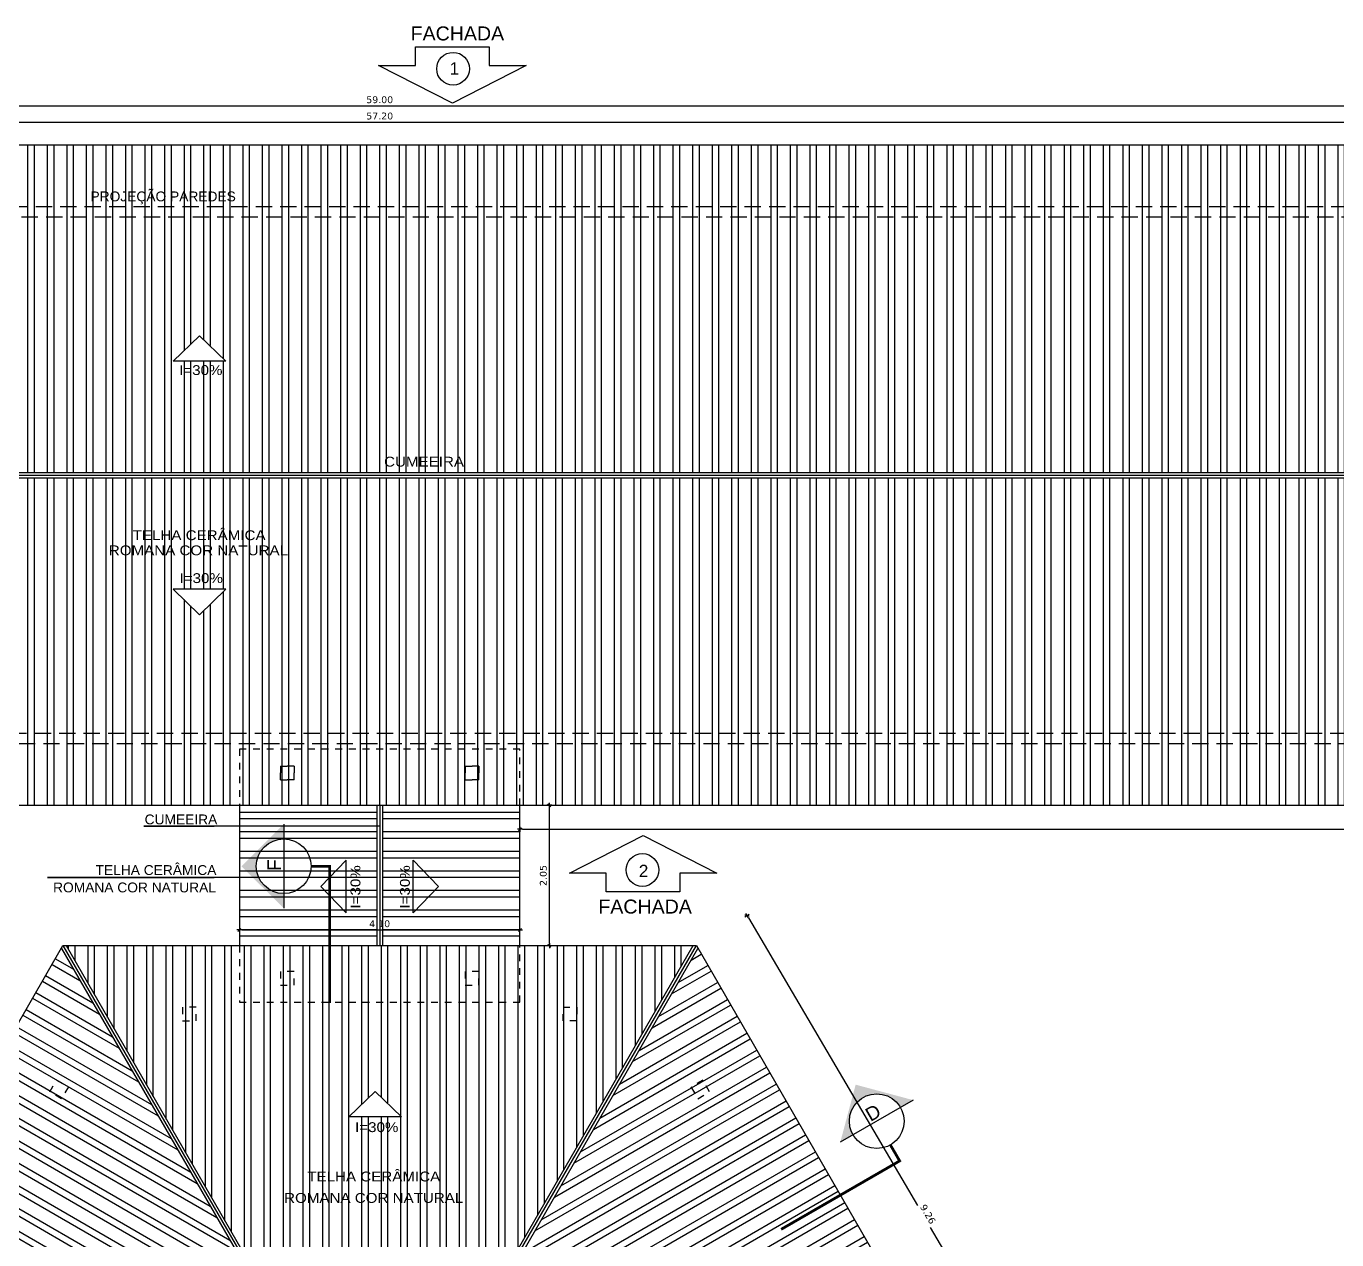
# Model space of a CAD drawing. Extents: x 249 to 354, y 55 to 132.
# Drawn here: x 310.67 to 329.82, y 84.41 to 102.14 of the extents above; entities that cross this region are included whole.
import ezdxf
from ezdxf.enums import TextEntityAlignment as Align

# ---------------------------------------------------------------- set-up
doc = ezdxf.new("R2010")
doc.units = 0
doc.header["$LTSCALE"] = 0.005
doc.header["$PDMODE"] = 3
for name, pattern in [('CONTINU', [0]), ('DASHDOT', [25.4, 12.7, -6.35, 0, -6.35]), ('HIDDEN', [9.525, 6.35, -3.175])]:
    doc.linetypes.add(name, pattern=pattern)
doc.layers.get('0').update_dxf_attribs({"linetype": 'CONTINUOUS'})
doc.layers.get('Defpoints').update_dxf_attribs({"linetype": 'CONTINUOUS'})
for name, color, linetype in [('01', 1, 'CONTINUOUS'), ('02', 2, 'CONTINUOUS'), ('A-CONST', 2, 'DASHDOT'), ('A-PISOS-NIVEL', 1, 'CONTINUOUS'), ('A-PROJCOBERTURA', 7, 'HIDDEN'), ('A-REVESTIMENTO', 8, 'CONTINUOUS'), ('ARQ-CTA-1_075', 1, 'CONTINUOUS'), ('ARQ-MOB-VISTA', 1, 'CONTINU'), ('ARQ-SMB-1_075', 1, 'CONTINUOUS'), ('ARQ-SMB-1_100', 1, 'CONTINUOUS'), ('ARQ-TXT-1_050', 2, 'CONTINUOUS'), ('ARQ-TXT-1_075', 2, 'CONTINUOUS'), ('ARQ-TXT-1_100', 2, 'CONTINUOUS')]:
    doc.layers.add(name, color=color, linetype=linetype)
doc.styles.add('A20', font='arial.ttf', dxfattribs={"height": 0.2})
doc.styles.add('ESC-50-A20', font='arial.ttf', dxfattribs={"height": 0.1})
doc.styles.add('FNDE Text Cota 0075', font='verdana.ttf', dxfattribs={"height": 0.1})
doc.styles.add('FNDE Texto Cota 0025', font='verdana.ttf', dxfattribs={"height": 0.04})
doc.dimstyles.new('FNDE 1-0025', dxfattribs={"dimscale": 5, "dimtxt": 0.04, "dimasz": 0.01, "dimexe": 0.15, "dimexo": 0.15, "dimgap": 0.005, "dimtad": 1, "dimzin": 1, "dimdsep": 46, "dimtxsty": 'FNDE Texto Cota 0025', "dimblk": 'tic', "dimcen": 0.015, "dimdle": 0.15, "dimse1": 1, "dimse2": 1, "dimclrd": 251, "dimclre": 251, "dimclrt": 256, "dimaunit": 1, "dimadec": 3, "dimazin": 0, "dimtfac": 1, "dimtix": 1, "dimtmove": 2, "dimatfit": 3, "dimfxl": 0.15, "dimtvp": 1, "dimtolj": 1, "dimtzin": 0, "dimarcsym": 0})
doc.dimstyles.new('FNDE 1-075', dxfattribs={"dimscale": 2.5, "dimtxt": 0.1, "dimasz": 0.015, "dimexe": 0.15, "dimexo": 0.15, "dimgap": 0.015, "dimtad": 1, "dimzin": 4, "dimdsep": 46, "dimtxsty": 'FNDE Text Cota 0075', "dimblk": 'tic', "dimcen": 0.025, "dimdle": 0.15, "dimse1": 1, "dimse2": 1, "dimclrd": 251, "dimclre": 251, "dimclrt": 256, "dimaunit": 1, "dimadec": 3, "dimazin": 0, "dimtfac": 1, "dimtix": 1, "dimtmove": 2, "dimatfit": 3, "dimldrblk": 'DOTSMALL', "dimfxl": 0.15, "dimtvp": 1, "dimtolj": 1, "dimtzin": 0, "dimarcsym": 0})
pattern_1 = [(90, (167.2492, 182.55026), (-0.28575, 6e-17), []), (90, (167.34446, 182.64551), (-0.28575, 6e-17), [])]

# ---------------------------------------------------------------- blocks, each defined once
blk = doc.blocks.new('tic')
at = {"color": 251}
for p, q in [((-1, 0), (1, 0)), ((0, -1), (0, 1))]:
    blk.add_line(p, q, dxfattribs=at)
blk.add_line((-0.6, -0.6), (0.6, 0.6))
blk = doc.blocks.new('*D24')
at = {"layer": 'ARQ-CTA-1_075', "color": 251, "lineweight": -2, "transparency": 16777216}
blk.add_line((310.399, 89.131), (305.809, 81.181), dxfattribs=at)
at = {"layer": 'Defpoints', "color": 0, "transparency": 16777216}
for p in [(311.208, 88.707), (305.79, 81.148), (306.581, 80.692)]:
    blk.add_point(p, dxfattribs=at)
at = {"layer": 'ARQ-CTA-1_075', "color": 251, "lineweight": -2, "transparency": 16777216, "xscale": 0.0375, "yscale": 0.0375, "zscale": 0.0375}
for p, rotation in [((310.418, 89.163), 60.00000000000043), ((305.79, 81.148), 240.0000000000005)]:
    blk.add_blockref('tic', p, dxfattribs=dict(at, rotation=rotation))
at = {"layer": 'ARQ-CTA-1_075', "transparency": 16777216, "insert": (308.026, 85.2), "char_height": 0.1, "attachment_point": 5, "rotation": 60, "style": 'FNDE Text Cota 0075'}
blk.add_mtext('\\A1;9.25', dxfattribs=at)
blk = doc.blocks.new('_DotSmall')
at = {"color": 0, "linetype": 'ByBlock', "const_width": 0.5}
blk.add_lwpolyline([(-0.0625, 0, 1), (0.0625, 0, 1)], format="xyb", close=True, dxfattribs=at)
blk = doc.blocks.new('*D26')
at = {"layer": 'ARQ-CTA-1_075', "color": 251, "lineweight": -2, "transparency": 16777216}
for p, q in [((321.223, 89.111), (323.697, 84.911)), ((325.882, 81.201), (323.886, 84.59))]:
    blk.add_line(p, q, dxfattribs=at)
at = {"layer": 'Defpoints', "color": 0, "transparency": 16777216}
for p in [(320.463, 88.707), (325.901, 81.168), (325.16, 80.732)]:
    blk.add_point(p, dxfattribs=at)
at = {"layer": 'ARQ-CTA-1_075', "color": 251, "lineweight": -2, "transparency": 16777216, "xscale": 0.0375, "yscale": 0.0375, "zscale": 0.0375}
for p, rotation in [((321.204, 89.143), 120.4952670460356), ((325.901, 81.168), 300.4952670460356)]:
    blk.add_blockref('tic', p, dxfattribs=dict(at, rotation=rotation))
at = {"layer": 'ARQ-CTA-1_075', "transparency": 16777216, "insert": (323.847, 84.783), "char_height": 0.1, "attachment_point": 5, "rotation": 300.4953, "style": 'FNDE Text Cota 0075'}
blk.add_mtext('\\A1;9.26', dxfattribs=at)
blk = doc.blocks.new('*D27')
at = {"layer": 'ARQ-SMB-1_075', "color": 251, "linetype": 'Continuous', "lineweight": -2, "transparency": 16777216}
blk.add_line((318.316, 88.744), (318.316, 90.719), dxfattribs=at)
at = {"layer": 'Defpoints', "color": 0, "linetype": 'Continuous', "transparency": 16777216}
for p in [(317.636, 90.757), (318.316, 90.757), (317.636, 88.707)]:
    blk.add_point(p, dxfattribs=at)
at = {"layer": 'ARQ-SMB-1_075', "color": 251, "linetype": 'Continuous', "lineweight": -2, "transparency": 16777216, "xscale": 0.0375, "yscale": 0.0375, "zscale": 0.0375}
for p, rotation in [((318.316, 90.757), 90), ((318.316, 88.707), 270)]:
    blk.add_blockref('tic', p, dxfattribs=dict(at, rotation=rotation))
at = {"layer": 'ARQ-SMB-1_075', "linetype": 'Continuous', "transparency": 16777216, "insert": (318.227, 89.732), "char_height": 0.1, "attachment_point": 5, "rotation": 90, "style": 'FNDE Text Cota 0075'}
blk.add_mtext('\\A1;2.05', dxfattribs=at)
blk = doc.blocks.new('FNDE-Ind Corte-1_100')
blk.add_hatch(color=251).paths.add_polyline_path([(241.999, -2.386), (242.214, -2.386, -1), (243.014, -2.386), (243.229, -2.386), (242.614, -1.77)])
at = {"color": 251, "linetype": 'Continuous'}
blk.add_line((243.229, -2.386), (241.999, -2.386), dxfattribs=at)
blk.add_circle((242.614, -2.386), 0.4, dxfattribs=at)
blk = doc.blocks.new('*D61')
at = {"layer": 'ARQ-CTA-1_075', "color": 251, "lineweight": -2, "transparency": 16777216}
blk.add_line((313.823, 88.936), (317.848, 88.936), dxfattribs=at)
at = {"layer": 'Defpoints', "color": 0, "transparency": 16777216}
for p in [(313.786, 89.283), (317.886, 89.286), (317.886, 88.936)]:
    blk.add_point(p, dxfattribs=at)
at = {"layer": 'ARQ-CTA-1_075', "color": 251, "lineweight": -2, "transparency": 16777216, "xscale": 0.0375, "yscale": 0.0375, "zscale": 0.0375, "rotation": 180}
blk.add_blockref('tic', (313.786, 88.936), dxfattribs=at)
at = {"layer": 'ARQ-CTA-1_075', "color": 251, "lineweight": -2, "transparency": 16777216, "xscale": 0.0375, "yscale": 0.0375, "zscale": 0.0375}
blk.add_blockref('tic', (317.886, 88.936), dxfattribs=at)
at = {"layer": 'ARQ-CTA-1_075', "transparency": 16777216, "insert": (315.836, 89.026), "char_height": 0.1, "attachment_point": 5, "style": 'FNDE Text Cota 0075'}
blk.add_mtext('\\A1;4.10', dxfattribs=at)
blk = doc.blocks.new('*D62')
at = {"layer": 'ARQ-CTA-1_075', "color": 251, "lineweight": -2, "transparency": 16777216}
blk.add_line((317.923, 90.407), (345.298, 90.407), dxfattribs=at)
at = {"layer": 'Defpoints', "color": 0, "transparency": 16777216}
for p in [(317.886, 90.757), (345.336, 90.757), (345.336, 90.407)]:
    blk.add_point(p, dxfattribs=at)
at = {"layer": 'ARQ-CTA-1_075', "color": 251, "lineweight": -2, "transparency": 16777216, "xscale": 0.0375, "yscale": 0.0375, "zscale": 0.0375, "rotation": 180}
blk.add_blockref('tic', (317.886, 90.407), dxfattribs=at)
at = {"layer": 'ARQ-CTA-1_075', "color": 251, "lineweight": -2, "transparency": 16777216, "xscale": 0.0375, "yscale": 0.0375, "zscale": 0.0375}
blk.add_blockref('tic', (345.336, 90.407), dxfattribs=at)
at = {"layer": 'ARQ-CTA-1_075', "transparency": 16777216, "insert": (331.611, 90.496), "char_height": 0.1, "attachment_point": 5, "style": 'FNDE Text Cota 0075'}
blk.add_mtext('\\A1;27.45', dxfattribs=at)
blk = doc.blocks.new('*D79')
at = {"layer": 'ARQ-SMB-1_075', "color": 251, "linetype": 'Continuous', "lineweight": -2, "transparency": 16777216}
blk.add_line((287.273, 100.739), (344.398, 100.739), dxfattribs=at)
at = {"layer": 'Defpoints', "color": 0, "linetype": 'Continuous', "transparency": 16777216}
for p in [(344.436, 100.739), (287.236, 99.089), (344.436, 99.089)]:
    blk.add_point(p, dxfattribs=at)
at = {"layer": 'ARQ-SMB-1_075', "color": 251, "linetype": 'Continuous', "lineweight": -2, "transparency": 16777216, "xscale": 0.0375, "yscale": 0.0375, "zscale": 0.0375, "rotation": 180}
blk.add_blockref('tic', (287.236, 100.739), dxfattribs=at)
at = {"layer": 'ARQ-SMB-1_075', "color": 251, "linetype": 'Continuous', "lineweight": -2, "transparency": 16777216, "xscale": 0.0375, "yscale": 0.0375, "zscale": 0.0375}
blk.add_blockref('tic', (344.436, 100.739), dxfattribs=at)
at = {"layer": 'ARQ-SMB-1_075', "linetype": 'Continuous', "transparency": 16777216, "insert": (315.836, 100.829), "char_height": 0.1, "attachment_point": 5, "style": 'FNDE Text Cota 0075'}
blk.add_mtext('\\A1;57.20', dxfattribs=at)
blk = doc.blocks.new('*D81')
at = {"layer": 'ARQ-SMB-1_075', "color": 251, "linetype": 'Continuous', "lineweight": -2, "transparency": 16777216}
blk.add_line((286.373, 100.978), (345.298, 100.978), dxfattribs=at)
at = {"layer": 'Defpoints', "color": 0, "linetype": 'Continuous', "transparency": 16777216}
for p in [(345.336, 100.978), (286.336, 99.989), (345.336, 99.989)]:
    blk.add_point(p, dxfattribs=at)
at = {"layer": 'ARQ-SMB-1_075', "color": 251, "linetype": 'Continuous', "lineweight": -2, "transparency": 16777216, "xscale": 0.0375, "yscale": 0.0375, "zscale": 0.0375, "rotation": 180}
blk.add_blockref('tic', (286.336, 100.978), dxfattribs=at)
at = {"layer": 'ARQ-SMB-1_075', "color": 251, "linetype": 'Continuous', "lineweight": -2, "transparency": 16777216, "xscale": 0.0375, "yscale": 0.0375, "zscale": 0.0375}
blk.add_blockref('tic', (345.336, 100.978), dxfattribs=at)
at = {"layer": 'ARQ-SMB-1_075', "linetype": 'Continuous', "transparency": 16777216, "insert": (315.836, 101.067), "char_height": 0.1, "attachment_point": 5, "style": 'FNDE Text Cota 0075'}
blk.add_mtext('\\A1;59.00', dxfattribs=at)

msp = doc.modelspace()

# ---------------------------------------------------------------- hatches: boundary and pattern name
at = {"layer": '01'}
h = msp.add_hatch(dxfattribs=at)
h.set_pattern_fill('ANSI32', color=256, scale=0.03, angle=45)
h.set_pattern_definition([(90, (381.86902, -161.0893), (-0.28575, 6e-17), []), (90, (381.96427, -160.99406), (-0.28575, 6e-17), [])])
h.paths.add_polyline_path([(311.255, 88.707), (313.969, 84.005), (317.702, 84.005), (320.417, 88.707)])
h.paths.add_polyline_path([(315.769, 86.575), (316.155, 86.204), (315.383, 86.204)])
h = msp.add_hatch(dxfattribs=at)
h.set_pattern_fill('ANSI32', color=256, scale=0.03, angle=105)
h.set_pattern_definition([(150, (558.2409, 16.98773), (-0.142875, -0.24746676), []), (150, (558.20604, 17.11784), (-0.142875, -0.24746676), [])])
h.paths.add_polyline_path([(306.604, 80.732), (312.033, 80.732), (313.9, 83.965), (311.185, 88.667)])
h.paths.add_polyline_path([(310.836, 83.056), (311.222, 83.724), (310.707, 83.575)])
h = msp.add_hatch(dxfattribs=at)
h.set_pattern_fill('ANSI32', color=256, scale=0.03, angle=165)
h.set_pattern_definition([(210, (381.86902, -161.0893), (0.142875, -0.24746676), []), (210, (381.7389, -161.05445), (0.142875, -0.24746676), [])])
h.paths.add_polyline_path([(319.638, 80.732), (317.772, 83.965), (320.486, 88.667), (325.067, 80.732)])
h.paths.add_polyline_path([(320.989, 83.581), (320.861, 83.061), (320.475, 83.729)])
at = {"layer": 'A-REVESTIMENTO'}
h = msp.add_hatch(dxfattribs=at)
h.set_pattern_fill('ANSI32', color=256, scale=0.03, angle=135)
h.set_pattern_definition([(180, (82.625, 34.55552), (-6e-17, -0.28575), []), (180, (82.52975, 34.65077), (-6e-17, -0.28575), [])])
h.paths.add_polyline_path([(315.796, 90.757), (313.786, 90.757), (313.786, 88.707), (315.796, 88.707)])
h = msp.add_hatch(dxfattribs=at)
h.set_pattern_fill('ANSI32', color=256, scale=0.03, angle=135)
h.set_pattern_definition([(180, (84.715, 34.55552), (-6e-17, -0.28575), []), (180, (84.61975, 34.65077), (-6e-17, -0.28575), [])])
h.paths.add_polyline_path([(317.886, 90.757), (315.876, 90.757), (315.876, 88.707), (317.886, 88.707)])
at = {"layer": 'ARQ-MOB-VISTA'}
h = msp.add_hatch(dxfattribs=at)
h.set_pattern_fill('ANSI32', color=256, scale=0.03, angle=45, style=0)
h.set_pattern_definition(pattern_1)
h.paths.add_polyline_path([(312.826, 97.249), (313.597, 97.249), (313.211, 97.62)], flags=16)
edge = h.paths.add_edge_path()
edge.add_line((334.265, 95.622), (330.251, 100.407))
edge.add_line((330.251, 100.407), (286.392, 100.407))
edge.add_line((286.392, 100.407), (291.196, 95.622))
edge.add_line((291.196, 95.622), (334.298, 95.622))
h = msp.add_hatch(dxfattribs=at)
h.set_pattern_fill('ANSI32', color=256, scale=0.03, angle=45, style=0)
h.set_pattern_definition(pattern_1)
h.paths.add_polyline_path([(338.345, 90.757), (334.332, 95.542), (291.196, 95.542), (286.392, 90.757)])
h.paths.add_polyline_path([(313.211, 93.543), (313.597, 93.915), (312.826, 93.915)], flags=16)

# ---------------------------------------------------------------- linework, layer by layer
at = {"layer": '01'}
for p, q in [((315.796, 90.757), (315.796, 88.707)), ((315.836, 90.757), (315.836, 88.707)), ((315.876, 90.757), (315.876, 88.707))]:
    msp.add_line(p, q, dxfattribs=at)
for points in [[(313.786, 90.757), (313.786, 88.707)], [(317.886, 88.707), (317.886, 90.757)]]:
    msp.add_lwpolyline(points, dxfattribs=at)
at = {"layer": '02'}
for p, q in [((313.203, 97.62), (312.818, 97.249)), ((313.203, 97.62), (313.589, 97.249)), ((313.589, 97.249), (312.818, 97.249)), ((313.589, 93.915), (312.818, 93.915)), ((313.203, 93.543), (312.818, 93.915)), ((313.203, 93.543), (313.589, 93.915))]:
    msp.add_line(p, q, dxfattribs=at)
msp.add_lwpolyline([(316.155, 86.204), (315.383, 86.204), (315.769, 86.575)], close=True, dxfattribs=at)
at = {"layer": 'A-CONST'}
for points in [[(317.886, 90.757), (317.886, 91.579), (313.786, 91.579), (313.786, 90.757)], [(313.786, 88.707), (313.786, 87.879), (317.886, 87.879), (317.886, 88.707)]]:
    msp.add_lwpolyline(points, dxfattribs=at)
for points in [[(314.586, 91.331), (314.386, 91.331), (314.386, 91.131), (314.586, 91.131)], [(314.386, 91.331), (314.586, 91.331), (314.586, 91.131), (314.386, 91.131)], [(317.286, 91.331), (317.086, 91.331), (317.086, 91.131), (317.286, 91.131)], [(317.086, 91.331), (317.286, 91.331), (317.286, 91.131), (317.086, 91.131)], [(314.586, 88.327), (314.386, 88.327), (314.386, 88.127), (314.586, 88.127)], [(317.286, 88.327), (317.086, 88.327), (317.086, 88.127), (317.286, 88.127)], [(312.956, 87.607), (313.156, 87.607), (313.156, 87.807), (312.956, 87.807)], [(318.716, 87.607), (318.516, 87.607), (318.516, 87.807), (318.716, 87.807)], [(311.287, 86.643), (311.187, 86.47), (311.014, 86.57), (311.114, 86.743)], [(320.384, 86.643), (320.484, 86.47), (320.657, 86.57), (320.557, 86.743)]]:
    msp.add_lwpolyline(points, close=True, dxfattribs=at)
at = {"layer": 'A-PISOS-NIVEL', "color": 2}
for p, q in [((286.336, 100.407), (330.251, 100.407)), ((291.179, 95.582), (334.298, 95.582)), ((291.196, 95.622), (334.298, 95.622)), ((291.196, 95.542), (334.332, 95.541)), ((286.336, 90.757), (338.345, 90.757)), ((306.581, 80.692), (311.208, 88.707)), ((311.208, 88.707), (320.463, 88.707)), ((311.208, 88.707), (313.923, 84.005)), ((311.255, 88.707), (313.969, 84.005)), ((317.702, 84.005), (320.417, 88.707)), ((317.749, 84.005), (320.463, 88.707)), ((320.463, 88.707), (325.09, 80.692)), ((311.185, 88.667), (313.9, 83.965)), ((317.772, 83.965), (320.486, 88.667))]:
    msp.add_line(p, q, dxfattribs=at)
at = {"layer": 'A-PROJCOBERTURA', "ltscale": 7.5}
for p, q in [((287.236, 99.507), (331.006, 99.507)), ((287.386, 99.357), (331.132, 99.357)), ((337.465, 91.807), (287.386, 91.807)), ((337.591, 91.657), (287.236, 91.657))]:
    msp.add_line(p, q, dxfattribs=at)
at = {"layer": 'A-REVESTIMENTO'}
for p, q in [((314.977, 89.571), (315.348, 89.957)), ((315.348, 89.186), (315.348, 89.957)), ((316.323, 89.186), (316.323, 89.957)), ((316.694, 89.571), (316.323, 89.957)), ((314.977, 89.571), (315.348, 89.186)), ((316.694, 89.571), (316.323, 89.186))]:
    msp.add_line(p, q, dxfattribs=at)
at = {"layer": 'ARQ-SMB-1_100'}
for points in [[(317.437, 101.567), (317.976, 101.567), (316.898, 101.018), (315.82, 101.567), (316.359, 101.567), (316.359, 101.841), (317.437, 101.841), (317.437, 101.567)], [(317.437, 101.567), (317.976, 101.567), (316.898, 101.018), (315.82, 101.567), (316.359, 101.567), (316.359, 101.841), (317.437, 101.841), (317.437, 101.567)], [(319.145, 89.766), (318.607, 89.766), (319.684, 90.314), (320.762, 89.766), (320.223, 89.766), (320.223, 89.491), (319.145, 89.491), (319.145, 89.766)]]:
    msp.add_lwpolyline(points, dxfattribs=at)
at = {"layer": 'ARQ-SMB-1_100', "color": 251, "linetype": 'DASHDOT', "ltscale": 0.1}
for points in [[(314.833, 89.867, 0.04, 0.04, 0), (315.104, 89.867, 0.04, 0.04, 0), (315.104, 87.867, 0, 0, 0)], [(323.298, 85.795, 0.04, 0.04, 0), (323.434, 85.561, 0.04, 0.04, 0), (321.702, 84.561, 0, 0, 0)]]:
    msp.add_lwpolyline(points, format="xyseb", dxfattribs=at)
at = {"layer": 'ARQ-SMB-1_100', "color": 2}
for centre in [(316.908, 101.521), (316.908, 101.521), (319.675, 89.812)]:
    msp.add_circle(centre, 0.239, dxfattribs=at)

# ---------------------------------------------------------------- block references
at = {"layer": 'ARQ-SMB-1_100'}
for p, rotation in [((312.047, -152.747), 90), ((111.796, -33.099), 29.99999999998874)]:
    msp.add_blockref('FNDE-Ind Corte-1_100', p, dxfattribs=dict(at, rotation=rotation))

# ---------------------------------------------------------------- texts
at = {"layer": 'A-REVESTIMENTO', "style": 'ESC-50-A20', "text_generation_flag": 6, "width": 1.1}
for p in [(315.554, 89.248), (316.276, 89.248)]:
    msp.add_text('I=30%%%', height=0.144, rotation=270, dxfattribs=at).set_placement(p)
at = {"layer": 'ARQ-TXT-1_050', "char_height": 0.2048, "attachment_point": 1, "style": 'ESC-50-A20'}
for insert in [(315.765, 102.139), (315.765, 102.139), (318.508, 89.38)]:
    msp.add_mtext_dynamic_manual_height_columns('\\pi0.52273;FACHADA  ', width=2.38952, gutter_width=1, heights=[0], dxfattribs=dict(at, insert=insert))
at = {"layer": 'ARQ-TXT-1_050', "char_height": 0.18, "width": 0.12938, "attachment_point": 1, "style": 'A20'}
for s, insert in [('1', (316.858, 101.616)), ('1', (316.858, 101.616)), ('2', (319.622, 89.888))]:
    msp.add_mtext(s, dxfattribs=dict(at, insert=insert))
at = {"layer": 'ARQ-TXT-1_075', "style": 'ESC-50-A20', "text_generation_flag": 6, "width": 1.1}
for s, p in [('I=30%%%', (312.905, 97.045)), ('CUMEEIRA', (315.9, 95.707)), ('TELHA CERÂMICA', (312.226, 94.632)), ('ROMANA COR NATURAL ', (311.878, 94.411)), ('I=30%%%', (312.911, 94.005)), ('I=30%%%', (315.476, 85.982)), ('TELHA CERÂMICA', (314.778, 85.261)), ('ROMANA COR NATURAL ', (314.439, 84.948))]:
    msp.add_text(s, height=0.144, rotation=180, dxfattribs=at).set_placement(p)
at = {"layer": 'ARQ-TXT-1_075', "style": 'ESC-50-A20'}
msp.add_text('CUMEEIRA', height=0.144, dxfattribs=at).set_placement((312.401, 90.551), align=Align.MIDDLE_LEFT)
for s, p in [('TELHA CERÂMICA', (311.684, 89.739)), ('ROMANA COR NATURAL ', (311.063, 89.485))]:
    msp.add_text(s, height=0.144, dxfattribs=at).set_placement(p)
at = {"layer": 'ARQ-TXT-1_075', "insert": (311.61, 99.727), "char_height": 0.144, "attachment_point": 1, "style": 'ESC-50-A20'}
msp.add_mtext_dynamic_manual_height_columns('PROJEÇÃO PAREDES', width=2.28678, gutter_width=0.5, heights=[0], dxfattribs=at)
at = {"layer": 'ARQ-TXT-1_100', "char_height": 0.2, "width": 8.52818, "attachment_point": 1, "style": 'ESC-50-A20'}
for s, insert, rotation in [('F', (314.195, 89.799), 90), ('D', (322.908, 86.302), 30)]:
    msp.add_mtext(s, dxfattribs=dict(at, insert=insert, rotation=rotation))

# ---------------------------------------------------------------- dimensions: what is measured, and where the dimension line sits
at = {"layer": 'ARQ-CTA-1_075'}
for base, p1, p2, picture, middle in [((345.336, 90.407), (317.886, 90.757), (345.336, 90.757), '*D62', (331.611, 90.496)), ((317.886, 88.936), (313.786, 89.283), (317.886, 89.286), '*D61', (315.836, 89.026))]:
    dim = msp.add_linear_dim(base=base, p1=p1, p2=p2, dimstyle='FNDE 1-075', dxfattribs=at)
    dim.commit()
    dim.dimension.update_dxf_attribs({"geometry": picture, "text_midpoint": middle})
dim = msp.add_aligned_dim(p1=(311.208, 88.707), p2=(306.581, 80.692), distance=-0.913, dimstyle='FNDE 1-075', dxfattribs=at)
dim.commit()
dim.dimension.update_dxf_attribs({"geometry": '*D24', "text_midpoint": (308.026, 85.2)})
dim = msp.add_linear_dim(base=(325.901, 81.168), p1=(320.463, 88.707), p2=(325.16, 80.732), angle=300.4953, dimstyle='FNDE 1-075', dxfattribs=at)
dim.commit()
dim.dimension.update_dxf_attribs({"geometry": '*D26', "text_midpoint": (323.847, 84.783), "dimtype": 161})
at = {"layer": 'ARQ-SMB-1_075', "linetype": 'Continuous'}
for base, p1, p2, picture, middle in [((345.336, 100.978), (286.336, 99.989), (345.336, 99.989), '*D81', (315.836, 101.067)), ((344.436, 100.739), (287.236, 99.089), (344.436, 99.089), '*D79', (315.836, 100.829))]:
    dim = msp.add_linear_dim(base=base, p1=p1, p2=p2, dimstyle='FNDE 1-075', dxfattribs=at)
    dim.commit()
    dim.dimension.update_dxf_attribs({"geometry": picture, "text_midpoint": middle})
dim = msp.add_linear_dim(base=(318.316, 90.757), p1=(317.636, 88.707), p2=(317.636, 90.757), angle=90, dimstyle='FNDE 1-075', dxfattribs=at)
dim.commit()
dim.dimension.update_dxf_attribs({"geometry": '*D27', "text_midpoint": (318.227, 89.732)})

# ---------------------------------------------------------------- leaders
at = {"layer": 'ARQ-SMB-1_100'}
for points in [[(315.829, 90.453), (312.388, 90.453), (313.415, 90.453)], [(313.945, 89.702), (310.983, 89.702), (313.415, 89.702)]]:
    msp.add_leader(points, dimstyle='FNDE 1-0025', override={"dimtad": 0, "dimfxl": 0.025, "dimarcsym": 1}, dxfattribs=at)

doc.saveas('drawing.dxf')
